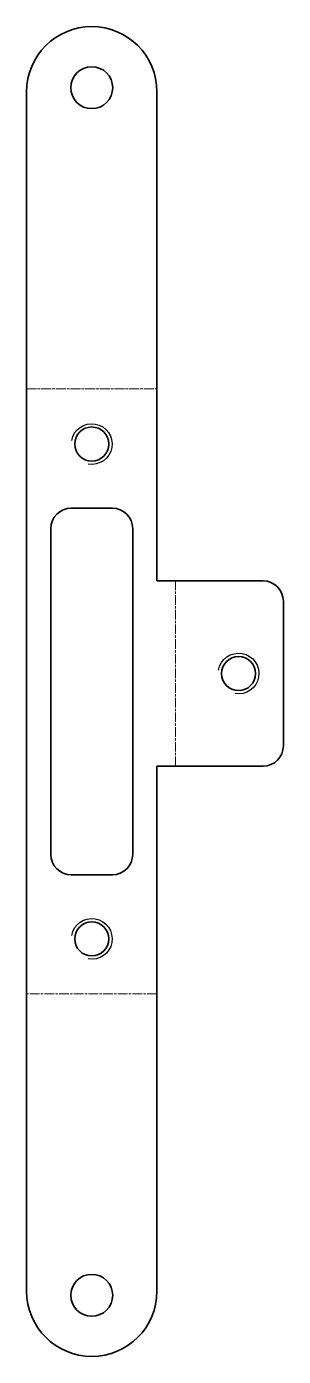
# Model space of a CAD drawing. Header units: millimetres. Extents: x 0 to 63, y 0 to 326.
import ezdxf

# ---------------------------------------------------------------- set-up
doc = ezdxf.new("R2010")
doc.units = ezdxf.units.MM
doc.linetypes.add('Chain', pattern=[13.68, 9.12, -1.14, 2.28, -1.14])
for name, color, linetype, lineweight in [('SIMUMAK Bend Centerline (ISO)', 7, 'Chain', 9), ('SIMUMAK Visible (ISO)', 7, 'Continuous', 35), ('SIMUMAK Visible Narrow (ISO)', 7, 'Continuous', 25)]:
    doc.layers.add(name, color=color, linetype=linetype, lineweight=lineweight)

# ---------------------------------------------------------------- blocks, each defined once
blk = doc.blocks.new('PC-SMT-02-PBDP03_Sheet_PC-SMT-02-PBDP03 - Desplegada')
at = {"layer": 'SIMUMAK Bend Centerline (ISO)', "ltscale": 0.263158}
for p, q in [((-31.52, 74.27), (0.48, 74.27)), ((5, -18.35), (5, 27.15)), ((0.48, -74.27), (-31.52, -74.27))]:
    blk.add_line(p, q, dxfattribs=at)
at = {"layer": 'SIMUMAK Visible (ISO)'}
for p, q in [((-31.52, 147.25), (-31.52, -147.25)), ((0.48, 147.25), (0.48, 27.15)), ((-20.57, 45), (-10.47, 45)), ((-25.57, -40), (-25.57, 40)), ((-5.47, 40), (-5.47, -40)), ((26.52, 27.15), (0.48, 27.15)), ((31.52, 22.15), (31.52, -13.35)), ((0.48, -18.35), (0.48, -147.25)), ((0.48, -18.35), (26.52, -18.35)), ((-10.47, -45), (-20.57, -45))]:
    blk.add_line(p, q, dxfattribs=at)
for centre, radius in [((-15.52, 148.25), 5.15), ((-15.52, 60.75), 4.19), ((20.52, 4.4), 4.19), ((-15.52, -60.75), 4.19), ((-15.52, -148.25), 5.15)]:
    blk.add_circle(centre, radius, dxfattribs=at)
at = {"layer": 'SIMUMAK Visible (ISO)', "extrusion": (0, 0, -1)}
for centre, radius, start, end in [((15.52, 147.25), 16, 0, 180), ((-26.52, 22.15), 5, 90, 180), ((-26.52, -13.35), 5, 180, 270), ((15.52, -147.25), 16, 180, 0)]:
    blk.add_arc(centre, radius, start, end, dxfattribs=at)
at = {"layer": 'SIMUMAK Visible (ISO)'}
for centre, start, end in [((-20.57, 40), 90, 180), ((-10.47, 40), 360, 90), ((-20.57, -40), 180, 270), ((-10.47, -40), 270, 360)]:
    blk.add_arc(centre, 5, start, end, dxfattribs=at)
at = {"layer": 'SIMUMAK Visible Narrow (ISO)', "extrusion": (0, 0, -1)}
for centre in [(15.52, 60.75), (-20.52, 4.4), (15.52, -60.75)]:
    blk.add_arc(centre, 5, 10, 280, dxfattribs=at)

msp = doc.modelspace()

# ---------------------------------------------------------------- block references
msp.add_blockref('PC-SMT-02-PBDP03_Sheet_PC-SMT-02-PBDP03 - Desplegada', (31.52, 163.25))

doc.saveas('drawing.dxf')
